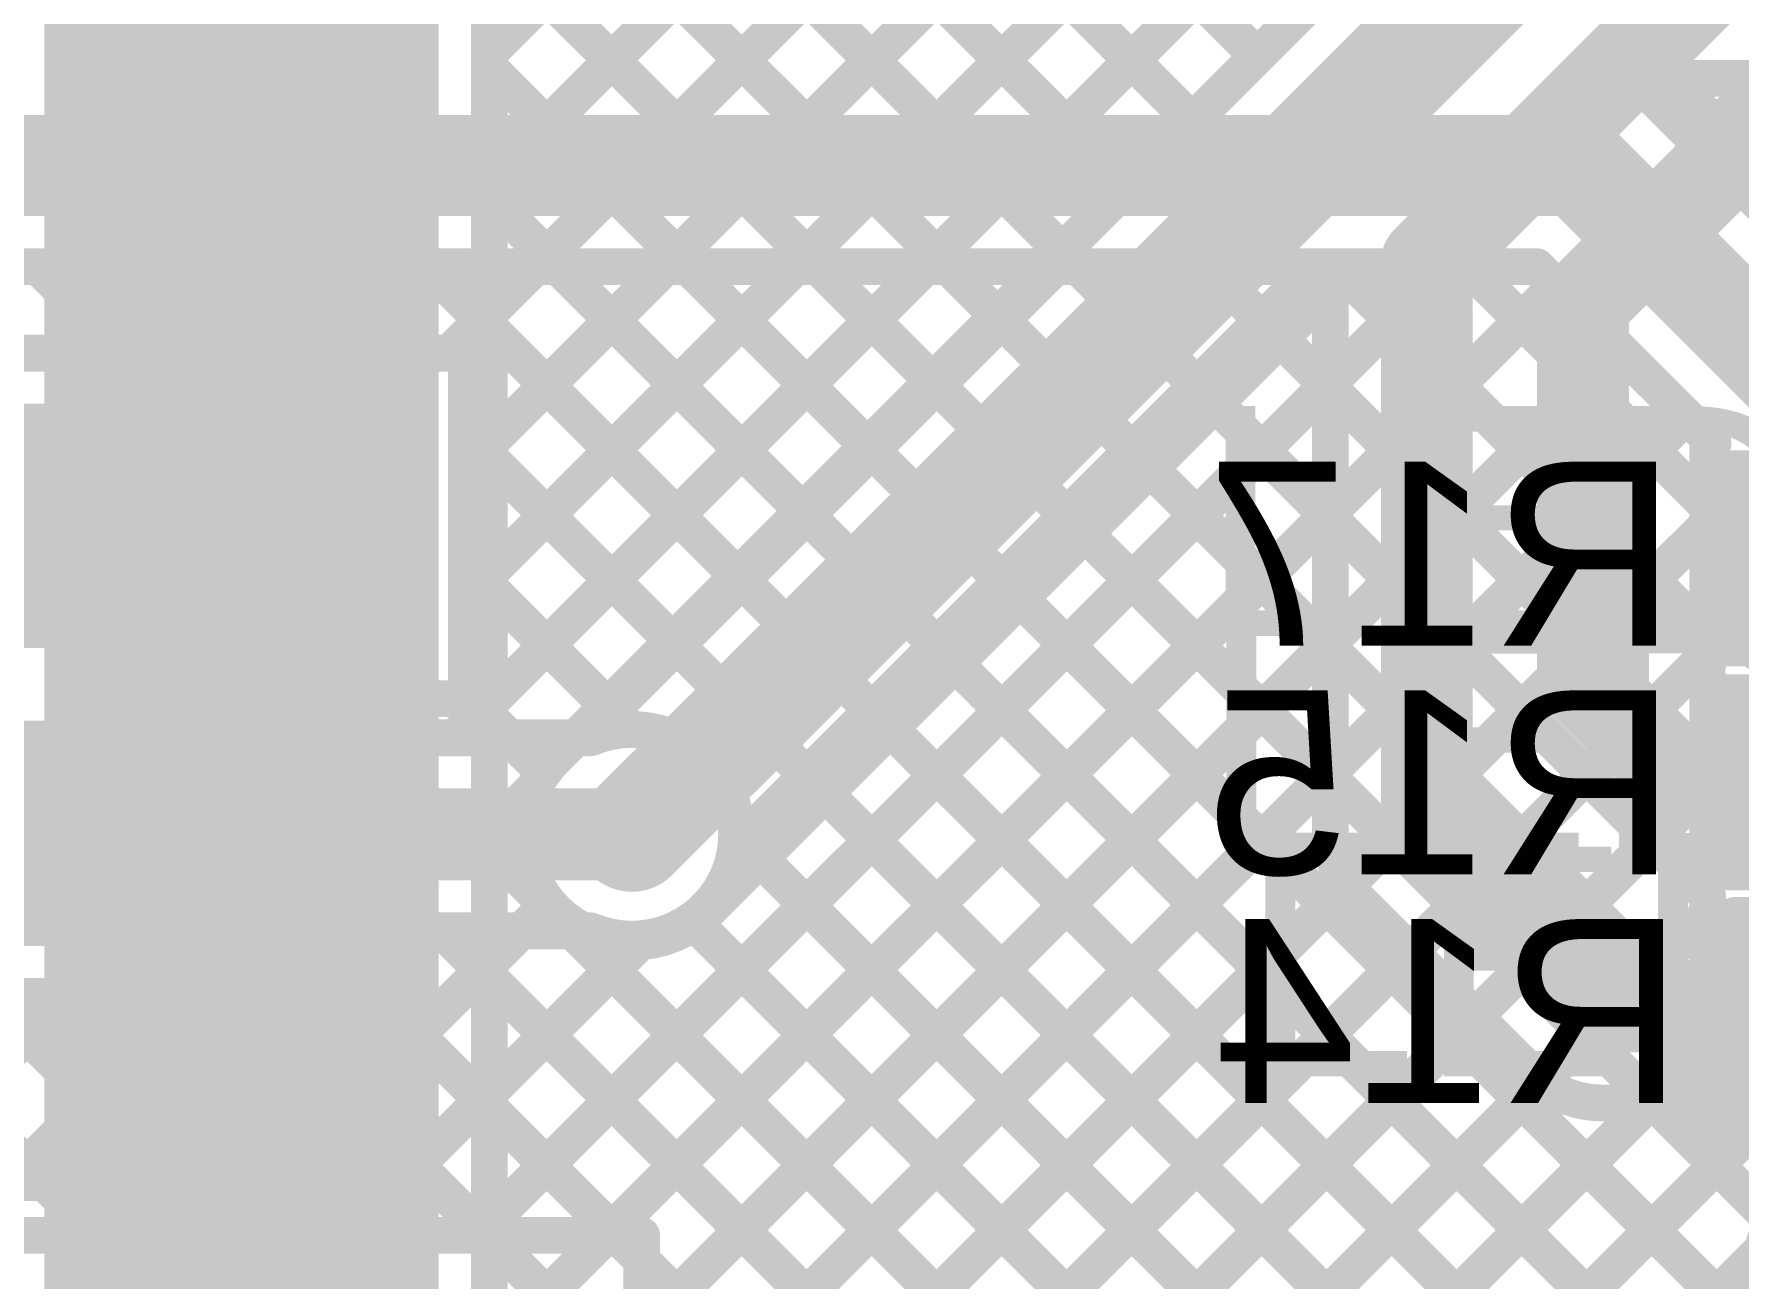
# Model space of a CAD drawing. Header units: millimetres. Extents: x 0 to 214, y 0 to 214.
# Drawn here: x 0.6569 to 1.0279, y 1.8297 to 2.1006 of the extents above; entities that cross this region are included whole.
import ezdxf

# ---------------------------------------------------------------- set-up
doc = ezdxf.new("R2010")
doc.units = ezdxf.units.MM
doc.header["$MEASUREMENT"] = 0
for name, color, linetype in [('BottomLayer', 5, 'Continuous'), ('BottomOverlay', 54, 'Continuous'), ('BottomPaste', 16, 'Continuous'), ('BottomSolder', 6, 'Continuous'), ('TopLayer', 1, 'Continuous'), ('TopOverlay', 2, 'Continuous'), ('TopPaste', 8, 'Continuous'), ('TopSolder', 216, 'Continuous'), ('ViaHoleLayer', 16, 'Continuous')]:
    doc.layers.add(name, color=color, linetype=linetype)
doc.styles.add('Arial', font='', dxfattribs={"height": 0.2})
doc.styles.get('Arial').set_extended_font_data('Arial')

# ---------------------------------------------------------------- blocks, each defined once
blk = doc.blocks.new('RES_0603_124')
at = {"layer": 'TopLayer'}
for points in [[(-0.015, 0.0175), (-0.015, -0.0175), (-0.045, -0.0175), (-0.045, 0.0175)], [(0.045, 0.0175), (0.045, -0.0175), (0.015, -0.0175), (0.015, 0.0175)]]:
    blk.add_hatch(color=1, dxfattribs=at).paths.add_polyline_path(points)
at = {"layer": 'TopPaste'}
for points in [[(-0.015, 0.0175), (-0.015, -0.0175), (-0.045, -0.0175), (-0.045, 0.0175)], [(0.045, 0.0175), (0.045, -0.0175), (0.015, -0.0175), (0.015, 0.0175)]]:
    blk.add_hatch(color=8, dxfattribs=at).paths.add_polyline_path(points)
at = {"layer": 'TopSolder'}
for points in [[(-0.011, 0.0215), (-0.011, -0.0215), (-0.049, -0.0215), (-0.049, 0.0215)], [(0.049, 0.0215), (0.049, -0.0215), (0.011, -0.0215), (0.011, 0.0215)]]:
    blk.add_hatch(color=216, dxfattribs=at).paths.add_polyline_path(points)
at = {"layer": 'TopOverlay', "const_width": 0.005}
for points in [[(-0.049, 0.021), (0.049, 0.021)], [(-0.049, 0.021), (-0.049, -0.021)], [(0.049, 0.021), (0.049, -0.021)], [(-0.049, -0.021), (0.049, -0.021)]]:
    blk.add_lwpolyline(points, dxfattribs=at)
at = {"layer": 'TopOverlay', "const_width": 0.0025}
for points in [[(-0.05025, 0.021, 1), (-0.04775, 0.021, 1)], [(-0.05025, 0.021, 1), (-0.04775, 0.021, 1)], [(0.04775, 0.021, 1), (0.05025, 0.021, 1)], [(0.04775, 0.021, 1), (0.05025, 0.021, 1)], [(-0.05025, -0.021, 1), (-0.04775, -0.021, 1)], [(-0.05025, -0.021, 1), (-0.04775, -0.021, 1)], [(0.04775, -0.021, 1), (0.05025, -0.021, 1)], [(0.04775, -0.021, 1), (0.05025, -0.021, 1)]]:
    blk.add_lwpolyline(points, format="xyb", close=True, dxfattribs=at)
blk = doc.blocks.new('RVT1E100M0405__169')
at = {"layer": 'TopLayer'}
for points in [[(-0.12205, 0.0315), (-0.01969, 0.0315), (-0.01969, -0.0315), (-0.12205, -0.0315)], [(0.01969, 0.0315), (0.12205, 0.0315), (0.12205, -0.0315), (0.01969, -0.0315)]]:
    blk.add_hatch(color=1, dxfattribs=at).paths.add_polyline_path(points)
at = {"layer": 'TopPaste'}
for points in [[(-0.12205, 0.0315), (-0.01969, 0.0315), (-0.01969, -0.0315), (-0.12205, -0.0315)], [(0.01969, 0.0315), (0.12205, 0.0315), (0.12205, -0.0315), (0.01969, -0.0315)]]:
    blk.add_hatch(color=8, dxfattribs=at).paths.add_polyline_path(points)
at = {"layer": 'TopSolder'}
for points in [[(-0.12605, 0.0355), (-0.01569, 0.0355), (-0.01569, -0.0355), (-0.12605, -0.0355)], [(0.01569, 0.0355), (0.12605, 0.0355), (0.12605, -0.0355), (0.01569, -0.0355)]]:
    blk.add_hatch(color=216, dxfattribs=at).paths.add_polyline_path(points)
at = {"layer": 'TopOverlay', "const_width": 0.005}
for points in [[(-0.08325, 0.04075), (-0.037, 0.087)], [(-0.037, 0.087), (0.085, 0.087)], [(0.085, 0.039), (0.085, 0.087)], [(-0.108, 0.037), (-0.108, 0.065)], [(-0.122, 0.051), (-0.094, 0.051)], [(-0.08325, 0.035), (-0.08325, 0.04075)], [(-0.08325, -0.04075), (-0.08325, -0.035)], [(0.085, -0.087), (0.085, -0.039)], [(-0.08325, -0.04075), (-0.037, -0.087)], [(-0.037, -0.087), (0.085, -0.087)]]:
    blk.add_lwpolyline(points, dxfattribs=at)
at = {"layer": 'TopOverlay', "const_width": 0.0025}
for points in [[(-0.03825, 0.087, 1), (-0.03575, 0.087, 1)], [(-0.03825, 0.087, 1), (-0.03575, 0.087, 1)], [(0.08375, 0.087, 1), (0.08625, 0.087, 1)], [(0.08375, 0.087, 1), (0.08625, 0.087, 1)], [(-0.10925, 0.065, 1), (-0.10675, 0.065, 1)], [(-0.12325, 0.051, 1), (-0.12075, 0.051, 1)], [(-0.09525, 0.051, 1), (-0.09275, 0.051, 1)], [(-0.0845, 0.04075, 1), (-0.082, 0.04075, 1)], [(-0.0845, 0.04075, 1), (-0.082, 0.04075, 1)], [(0.08375, 0.039, 1), (0.08625, 0.039, 1)], [(-0.10925, 0.037, 1), (-0.10675, 0.037, 1)], [(-0.0845, 0.035, 1), (-0.082, 0.035, 1)], [(-0.0845, -0.035, 1), (-0.082, -0.035, 1)], [(0.08375, -0.039, 1), (0.08625, -0.039, 1)], [(-0.0845, -0.04075, 1), (-0.082, -0.04075, 1)], [(-0.0845, -0.04075, 1), (-0.082, -0.04075, 1)], [(-0.03825, -0.087, 1), (-0.03575, -0.087, 1)], [(-0.03825, -0.087, 1), (-0.03575, -0.087, 1)], [(0.08375, -0.087, 1), (0.08625, -0.087, 1)], [(0.08375, -0.087, 1), (0.08625, -0.087, 1)]]:
    blk.add_lwpolyline(points, format="xyb", close=True, dxfattribs=at)
blk = doc.blocks.new('RES_0603_B_230')
at = {"layer": 'BottomLayer'}
for points in [[(-0.045, -0.0175), (-0.045, 0.0175), (-0.015, 0.0175), (-0.015, -0.0175)], [(0.015, -0.0175), (0.015, 0.0175), (0.045, 0.0175), (0.045, -0.0175)]]:
    blk.add_hatch(color=5, dxfattribs=at).paths.add_polyline_path(points)
at = {"layer": 'BottomPaste'}
for points in [[(-0.045, -0.0175), (-0.045, 0.0175), (-0.015, 0.0175), (-0.015, -0.0175)], [(0.015, -0.0175), (0.015, 0.0175), (0.045, 0.0175), (0.045, -0.0175)]]:
    blk.add_hatch(color=16, dxfattribs=at).paths.add_polyline_path(points)
at = {"layer": 'BottomSolder'}
for points in [[(-0.049, -0.0215), (-0.049, 0.0215), (-0.011, 0.0215), (-0.011, -0.0215)], [(0.011, -0.0215), (0.011, 0.0215), (0.049, 0.0215), (0.049, -0.0215)]]:
    blk.add_hatch(color=6, dxfattribs=at).paths.add_polyline_path(points)
at = {"layer": 'BottomOverlay', "const_width": 0.005}
for points in [[(-0.049, 0.021), (0.049, 0.021)], [(-0.049, -0.021), (-0.049, 0.021)], [(0.049, -0.021), (0.049, 0.021)], [(-0.049, -0.021), (0.049, -0.021)]]:
    blk.add_lwpolyline(points, dxfattribs=at)
at = {"layer": 'BottomOverlay', "const_width": 0.0025}
for points in [[(-0.05025, 0.021, 1), (-0.04775, 0.021, 1)], [(-0.05025, 0.021, 1), (-0.04775, 0.021, 1)], [(0.04775, 0.021, 1), (0.05025, 0.021, 1)], [(0.04775, 0.021, 1), (0.05025, 0.021, 1)], [(-0.05025, -0.021, 1), (-0.04775, -0.021, 1)], [(-0.05025, -0.021, 1), (-0.04775, -0.021, 1)], [(0.04775, -0.021, 1), (0.05025, -0.021, 1)], [(0.04775, -0.021, 1), (0.05025, -0.021, 1)]]:
    blk.add_lwpolyline(points, format="xyb", close=True, dxfattribs=at)
blk = doc.blocks.new('RES_0603_B_232')
at = {"layer": 'BottomLayer'}
for points in [[(-0.045, -0.0175), (-0.045, 0.0175), (-0.015, 0.0175), (-0.015, -0.0175)], [(0.015, -0.0175), (0.015, 0.0175), (0.045, 0.0175), (0.045, -0.0175)]]:
    blk.add_hatch(color=5, dxfattribs=at).paths.add_polyline_path(points)
at = {"layer": 'BottomPaste'}
for points in [[(-0.045, -0.0175), (-0.045, 0.0175), (-0.015, 0.0175), (-0.015, -0.0175)], [(0.015, -0.0175), (0.015, 0.0175), (0.045, 0.0175), (0.045, -0.0175)]]:
    blk.add_hatch(color=16, dxfattribs=at).paths.add_polyline_path(points)
at = {"layer": 'BottomSolder'}
for points in [[(-0.049, -0.0215), (-0.049, 0.0215), (-0.011, 0.0215), (-0.011, -0.0215)], [(0.011, -0.0215), (0.011, 0.0215), (0.049, 0.0215), (0.049, -0.0215)]]:
    blk.add_hatch(color=6, dxfattribs=at).paths.add_polyline_path(points)
at = {"layer": 'BottomOverlay', "const_width": 0.005}
for points in [[(-0.049, 0.021), (0.049, 0.021)], [(-0.049, -0.021), (-0.049, 0.021)], [(0.049, -0.021), (0.049, 0.021)], [(-0.049, -0.021), (0.049, -0.021)]]:
    blk.add_lwpolyline(points, dxfattribs=at)
at = {"layer": 'BottomOverlay', "const_width": 0.0025}
for points in [[(-0.05025, 0.021, 1), (-0.04775, 0.021, 1)], [(-0.05025, 0.021, 1), (-0.04775, 0.021, 1)], [(0.04775, 0.021, 1), (0.05025, 0.021, 1)], [(0.04775, 0.021, 1), (0.05025, 0.021, 1)], [(-0.05025, -0.021, 1), (-0.04775, -0.021, 1)], [(-0.05025, -0.021, 1), (-0.04775, -0.021, 1)], [(0.04775, -0.021, 1), (0.05025, -0.021, 1)], [(0.04775, -0.021, 1), (0.05025, -0.021, 1)]]:
    blk.add_lwpolyline(points, format="xyb", close=True, dxfattribs=at)
blk = doc.blocks.new('RES_0603_B_233')
at = {"layer": 'BottomLayer'}
for points in [[(-0.045, -0.0175), (-0.045, 0.0175), (-0.015, 0.0175), (-0.015, -0.0175)], [(0.015, -0.0175), (0.015, 0.0175), (0.045, 0.0175), (0.045, -0.0175)]]:
    blk.add_hatch(color=5, dxfattribs=at).paths.add_polyline_path(points)
at = {"layer": 'BottomPaste'}
for points in [[(-0.045, -0.0175), (-0.045, 0.0175), (-0.015, 0.0175), (-0.015, -0.0175)], [(0.015, -0.0175), (0.015, 0.0175), (0.045, 0.0175), (0.045, -0.0175)]]:
    blk.add_hatch(color=16, dxfattribs=at).paths.add_polyline_path(points)
at = {"layer": 'BottomSolder'}
for points in [[(-0.049, -0.0215), (-0.049, 0.0215), (-0.011, 0.0215), (-0.011, -0.0215)], [(0.011, -0.0215), (0.011, 0.0215), (0.049, 0.0215), (0.049, -0.0215)]]:
    blk.add_hatch(color=6, dxfattribs=at).paths.add_polyline_path(points)
at = {"layer": 'BottomOverlay', "const_width": 0.005}
for points in [[(-0.049, 0.021), (0.049, 0.021)], [(-0.049, -0.021), (-0.049, 0.021)], [(0.049, -0.021), (0.049, 0.021)], [(-0.049, -0.021), (0.049, -0.021)]]:
    blk.add_lwpolyline(points, dxfattribs=at)
at = {"layer": 'BottomOverlay', "const_width": 0.0025}
for points in [[(-0.05025, 0.021, 1), (-0.04775, 0.021, 1)], [(-0.05025, 0.021, 1), (-0.04775, 0.021, 1)], [(0.04775, 0.021, 1), (0.05025, 0.021, 1)], [(0.04775, 0.021, 1), (0.05025, 0.021, 1)], [(-0.05025, -0.021, 1), (-0.04775, -0.021, 1)], [(-0.05025, -0.021, 1), (-0.04775, -0.021, 1)], [(0.04775, -0.021, 1), (0.05025, -0.021, 1)], [(0.04775, -0.021, 1), (0.05025, -0.021, 1)]]:
    blk.add_lwpolyline(points, format="xyb", close=True, dxfattribs=at)
blk = doc.blocks.new('LED_0402_258')
at = {"layer": 'TopLayer'}
for points in [[(-0.03091, 0.01417), (-0.0065, 0.01417), (-0.0065, -0.01417), (-0.03091, -0.01417)], [(0.0065, 0.01417), (0.03091, 0.01417), (0.03091, -0.01417), (0.0065, -0.01417)]]:
    blk.add_hatch(color=1, dxfattribs=at).paths.add_polyline_path(points)
at = {"layer": 'TopOverlay'}
blk.add_hatch(color=2, dxfattribs=at).paths.add_polyline_path([(0.037, -0.02203), (0.063, -0.02203), (0.063, 0.02197), (0.037, 0.02197)])
at = {"layer": 'TopPaste'}
for points in [[(-0.03091, 0.01417), (-0.0065, 0.01417), (-0.0065, -0.01417), (-0.03091, -0.01417)], [(0.0065, 0.01417), (0.03091, 0.01417), (0.03091, -0.01417), (0.0065, -0.01417)]]:
    blk.add_hatch(color=8, dxfattribs=at).paths.add_polyline_path(points)
at = {"layer": 'TopSolder'}
for points in [[(-0.03491, 0.01817), (-0.0025, 0.01817), (-0.0025, -0.01817), (-0.03491, -0.01817)], [(0.0025, 0.01817), (0.03491, 0.01817), (0.03491, -0.01817), (0.0025, -0.01817)]]:
    blk.add_hatch(color=216, dxfattribs=at).paths.add_polyline_path(points)
at = {"layer": 'TopOverlay', "const_width": 0.00787}
for points in [[(-0.036, 0.019), (0.037, 0.019)], [(-0.036, -0.019), (-0.036, 0.019)], [(0.037, -0.019), (0.037, 0.019)], [(-0.036, -0.019), (0.037, -0.019)]]:
    blk.add_lwpolyline(points, dxfattribs=at)
at = {"layer": 'TopOverlay', "const_width": 0.00394}
for points in [[(-0.03797, 0.019, 1), (-0.03403, 0.019, 1)], [(-0.03797, 0.019, 1), (-0.03403, 0.019, 1)], [(0.03503, 0.019, 1), (0.03897, 0.019, 1)], [(0.03503, 0.019, 1), (0.03897, 0.019, 1)], [(-0.03797, -0.019, 1), (-0.03403, -0.019, 1)], [(-0.03797, -0.019, 1), (-0.03403, -0.019, 1)], [(0.03503, -0.019, 1), (0.03897, -0.019, 1)], [(0.03503, -0.019, 1), (0.03897, -0.019, 1)]]:
    blk.add_lwpolyline(points, format="xyb", close=True, dxfattribs=at)
blk = doc.blocks.new('LED_0402_259')
at = {"layer": 'TopLayer'}
for points in [[(-0.03091, 0.01417), (-0.0065, 0.01417), (-0.0065, -0.01417), (-0.03091, -0.01417)], [(0.0065, 0.01417), (0.03091, 0.01417), (0.03091, -0.01417), (0.0065, -0.01417)]]:
    blk.add_hatch(color=1, dxfattribs=at).paths.add_polyline_path(points)
at = {"layer": 'TopOverlay'}
blk.add_hatch(color=2, dxfattribs=at).paths.add_polyline_path([(0.037, -0.02203), (0.063, -0.02203), (0.063, 0.02197), (0.037, 0.02197)])
at = {"layer": 'TopPaste'}
for points in [[(-0.03091, 0.01417), (-0.0065, 0.01417), (-0.0065, -0.01417), (-0.03091, -0.01417)], [(0.0065, 0.01417), (0.03091, 0.01417), (0.03091, -0.01417), (0.0065, -0.01417)]]:
    blk.add_hatch(color=8, dxfattribs=at).paths.add_polyline_path(points)
at = {"layer": 'TopSolder'}
for points in [[(-0.03491, 0.01817), (-0.0025, 0.01817), (-0.0025, -0.01817), (-0.03491, -0.01817)], [(0.0025, 0.01817), (0.03491, 0.01817), (0.03491, -0.01817), (0.0025, -0.01817)]]:
    blk.add_hatch(color=216, dxfattribs=at).paths.add_polyline_path(points)
at = {"layer": 'TopOverlay', "const_width": 0.00787}
for points in [[(-0.036, -0.019), (-0.036, 0.019)], [(-0.036, 0.019), (0.037, 0.019)], [(0.037, -0.019), (0.037, 0.019)], [(-0.036, -0.019), (0.037, -0.019)]]:
    blk.add_lwpolyline(points, dxfattribs=at)
at = {"layer": 'TopOverlay', "const_width": 0.00394}
for points in [[(-0.03797, 0.019, 1), (-0.03403, 0.019, 1)], [(-0.03797, 0.019, 1), (-0.03403, 0.019, 1)], [(0.03503, 0.019, 1), (0.03897, 0.019, 1)], [(0.03503, 0.019, 1), (0.03897, 0.019, 1)], [(-0.03797, -0.019, 1), (-0.03403, -0.019, 1)], [(-0.03797, -0.019, 1), (-0.03403, -0.019, 1)], [(0.03503, -0.019, 1), (0.03897, -0.019, 1)], [(0.03503, -0.019, 1), (0.03897, -0.019, 1)]]:
    blk.add_lwpolyline(points, format="xyb", close=True, dxfattribs=at)
blk = doc.blocks.new('LED_0402_260')
at = {"layer": 'TopLayer'}
for points in [[(-0.03091, 0.01417), (-0.0065, 0.01417), (-0.0065, -0.01417), (-0.03091, -0.01417)], [(0.0065, 0.01417), (0.03091, 0.01417), (0.03091, -0.01417), (0.0065, -0.01417)]]:
    blk.add_hatch(color=1, dxfattribs=at).paths.add_polyline_path(points)
at = {"layer": 'TopOverlay'}
blk.add_hatch(color=2, dxfattribs=at).paths.add_polyline_path([(0.037, -0.02203), (0.063, -0.02203), (0.063, 0.02197), (0.037, 0.02197)])
at = {"layer": 'TopPaste'}
for points in [[(-0.03091, 0.01417), (-0.0065, 0.01417), (-0.0065, -0.01417), (-0.03091, -0.01417)], [(0.0065, 0.01417), (0.03091, 0.01417), (0.03091, -0.01417), (0.0065, -0.01417)]]:
    blk.add_hatch(color=8, dxfattribs=at).paths.add_polyline_path(points)
at = {"layer": 'TopSolder'}
for points in [[(-0.03491, 0.01817), (-0.0025, 0.01817), (-0.0025, -0.01817), (-0.03491, -0.01817)], [(0.0025, 0.01817), (0.03491, 0.01817), (0.03491, -0.01817), (0.0025, -0.01817)]]:
    blk.add_hatch(color=216, dxfattribs=at).paths.add_polyline_path(points)
at = {"layer": 'TopOverlay', "const_width": 0.00787}
for points in [[(-0.036, 0.019), (0.037, 0.019)], [(-0.036, -0.019), (-0.036, 0.019)], [(0.037, -0.019), (0.037, 0.019)], [(-0.036, -0.019), (0.037, -0.019)]]:
    blk.add_lwpolyline(points, dxfattribs=at)
at = {"layer": 'TopOverlay', "const_width": 0.00394}
for points in [[(-0.03797, 0.019, 1), (-0.03403, 0.019, 1)], [(-0.03797, 0.019, 1), (-0.03403, 0.019, 1)], [(0.03503, 0.019, 1), (0.03897, 0.019, 1)], [(0.03503, 0.019, 1), (0.03897, 0.019, 1)], [(-0.03797, -0.019, 1), (-0.03403, -0.019, 1)], [(-0.03797, -0.019, 1), (-0.03403, -0.019, 1)], [(0.03503, -0.019, 1), (0.03897, -0.019, 1)], [(0.03503, -0.019, 1), (0.03897, -0.019, 1)]]:
    blk.add_lwpolyline(points, format="xyb", close=True, dxfattribs=at)

msp = doc.modelspace()

# ---------------------------------------------------------------- hatches: boundary and pattern name
at = {"layer": 'BottomLayer'}
for points in [[(0.65914, 1.692), (0.745, 1.692), (0.745, 3.97), (0.65914, 3.97)], [(0.708, 1.966), (0.74, 1.966), (0.74, 2.021), (0.708, 2.021)]]:
    msp.add_hatch(color=5, dxfattribs=at).paths.add_polyline_path(points)
h = msp.add_hatch(color=5, dxfattribs=at)
edge = h.paths.add_edge_path()
edge.add_arc((0.723, 2.006), 0.01181, 0, 360)
h = msp.add_hatch(color=5, dxfattribs=at)
edge = h.paths.add_edge_path()
edge.add_arc((0.723, 1.981), 0.01181, 0, 360)
h = msp.add_hatch(color=5, dxfattribs=at)
edge = h.paths.add_edge_path()
edge.add_arc((0.787, 1.92646), 0.01181, 0, 360)
at = {"layer": 'BottomSolder'}
h = msp.add_hatch(color=6, dxfattribs=at)
edge = h.paths.add_edge_path()
edge.add_arc((0.723, 2.006), 0.00991, 0, 360)
h = msp.add_hatch(color=6, dxfattribs=at)
edge = h.paths.add_edge_path()
edge.add_arc((0.723, 1.981), 0.00991, 0, 360)
h = msp.add_hatch(color=6, dxfattribs=at)
edge = h.paths.add_edge_path()
edge.add_arc((0.787, 1.92646), 0.00991, 0, 360)
at = {"layer": 'TopLayer'}
for points in [[(0.61614, 1.967), (0.74, 1.967), (0.74, 2.02017), (0.61614, 2.02017)], [(0.61614, 1.90216), (0.70414, 1.90216), (0.70414, 1.95116), (0.61614, 1.95116)]]:
    msp.add_hatch(color=1, dxfattribs=at).paths.add_polyline_path(points)
h = msp.add_hatch(color=1, dxfattribs=at)
edge = h.paths.add_edge_path()
edge.add_arc((0.723, 2.006), 0.01181, 0, 360)
h = msp.add_hatch(color=1, dxfattribs=at)
edge = h.paths.add_edge_path()
edge.add_arc((0.723, 1.981), 0.01181, 0, 360)
h = msp.add_hatch(color=1, dxfattribs=at)
edge = h.paths.add_edge_path()
edge.add_arc((0.787, 1.92646), 0.01181, 0, 360)
at = {"layer": 'TopSolder'}
h = msp.add_hatch(color=216, dxfattribs=at)
edge = h.paths.add_edge_path()
edge.add_arc((0.723, 2.006), 0.00991, 0, 360)
h = msp.add_hatch(color=216, dxfattribs=at)
edge = h.paths.add_edge_path()
edge.add_arc((0.723, 1.981), 0.00991, 0, 360)
h = msp.add_hatch(color=216, dxfattribs=at)
edge = h.paths.add_edge_path()
edge.add_arc((0.787, 1.92646), 0.00991, 0, 360)
at = {"layer": 'ViaHoleLayer'}
h = msp.add_hatch(color=16, dxfattribs=at)
edge = h.paths.add_edge_path()
edge.add_arc((0.723, 2.006), 0.00591, 0, 360)
h = msp.add_hatch(color=16, dxfattribs=at)
edge = h.paths.add_edge_path()
edge.add_arc((0.723, 1.981), 0.00591, 0, 360)
h = msp.add_hatch(color=16, dxfattribs=at)
edge = h.paths.add_edge_path()
edge.add_arc((0.787, 1.92646), 0.00591, 0, 360)

# ---------------------------------------------------------------- linework, layer by layer
at = {"layer": 'BottomLayer'}
for points, const_width in [([(0.756, 1.681), (0.756, 3.5835)], 0.008), ([(0.756, 2.0965), (1.3305, 2.671)], 0.008), ([(0.756, 2.06822), (1.3305, 2.64272)], 0.008), ([(0.756, 2.03994), (1.3305, 2.61444)], 0.008), ([(0.756, 2.01165), (1.3305, 2.58615)], 0.008), ([(0.756, 1.98337), (1.3305, 2.55787)], 0.008), ([(0.756, 1.95508), (1.3305, 2.52958)], 0.008), ([(0.96, 2.051), (1.409, 2.5)], 0.02), ([(0.77038, 1.94308), (1.3305, 2.50319)], 0.008), ([(0.787, 1.92646), (1.354, 2.49346)], 0.025), ([(0.994, 2.042), (1.259, 2.307)], 0.02), ([(0.756, 2.26294), (0.92313, 2.09582)], 0.008), ([(0.756, 2.23466), (0.90898, 2.08168)], 0.008), ([(0.756, 2.20638), (0.89484, 2.06753)], 0.008), ([(0.756, 2.17809), (0.8807, 2.05339)], 0.008), ([(0.756, 2.14981), (0.86656, 2.03925)], 0.008), ([(0.756, 2.12152), (0.85242, 2.02511)], 0.008), ([(0.756, 2.09324), (0.83827, 2.01097)], 0.008), ([(0.756, 2.06495), (0.82413, 1.99682)], 0.008), ([(0.96, 1.927), (0.96, 2.051)], 0.02), ([(0.994, 1.96), (0.994, 2.042)], 0.02), ([(0.80362, 1.90984), (0.939, 2.04522)], 0.008), ([(0.939, 1.927), (0.939, 2.04522)], 0.008), ([(0.756, 2.03667), (0.80999, 1.98268)], 0.008), ([(0.92808, 2.0343), (0.939, 2.02338)], 0.008), ([(0.756, 1.84195), (0.939, 2.02495)], 0.008), ([(0.91393, 2.02016), (0.939, 1.99509)], 0.008), ([(0.756, 2.00839), (0.79585, 1.96854)], 0.008), ([(0.89979, 2.00602), (0.939, 1.96681)], 0.008), ([(0.756, 1.81366), (0.939, 1.99666)], 0.008), ([(0.88565, 1.99187), (0.939, 1.93852)], 0.008), ([(0.756, 1.9801), (0.7817, 1.9544)], 0.008), ([(0.87151, 1.97773), (1.03227, 1.81697)], 0.008), ([(0.756, 1.78538), (0.939, 1.96838)], 0.008), ([(0.994, 1.96), (1.01623, 1.93777)], 0.02), ([(0.85736, 1.96359), (1.03888, 1.78208)], 0.008), ([(0.756, 1.95182), (0.7678, 1.94001)], 0.008), ([(0.84322, 1.94945), (1.01059, 1.78208)], 0.008), ([(1.01623, 1.93777), (1.0445, 1.93777)], 0.02), ([(0.756, 1.75709), (0.939, 1.94009)], 0.008), ([(0.756, 1.9268), (0.7658, 1.9366)], 0.008), ([(0.82908, 1.93531), (0.98231, 1.78208)], 0.008), ([(0.96, 1.927), (0.998, 1.889)], 0.02), ([(0.756, 1.92353), (0.89145, 1.78808)], 0.008), ([(0.81494, 1.92116), (0.95402, 1.78208)], 0.008), ([(0.756, 1.72881), (0.94253, 1.91534)], 0.008), ([(0.756, 1.89851), (0.76893, 1.91144)], 0.008), ([(0.94519, 1.91212), (0.98312, 1.87419)], 0.008), ([(0.80056, 1.90726), (0.92574, 1.78208)], 0.008), ([(0.756, 1.87023), (0.7888, 1.90303)], 0.008), ([(0.756, 1.70052), (0.95639, 1.90091)], 0.008), ([(0.756, 1.89525), (0.87172, 1.77953)], 0.008), ([(0.998, 1.889), (1.045, 1.889)], 0.02), ([(0.75376, 1.67), (0.97053, 1.88677)], 0.008), ([(0.90054, 1.78849), (0.98475, 1.87271)], 0.008), ([(0.756, 1.86696), (0.85926, 1.76371)], 0.008), ([(0.92241, 1.78208), (1.00833, 1.868)], 0.008), ([(0.998, 1.868), (1.019, 1.868)], 0.008), ([(1.00952, 1.868), (1.0352, 1.84233)], 0.008), ([(1.019, 1.8605), (1.019, 1.868)], 0.008), ([(0.95069, 1.78208), (1.02911, 1.8605)], 0.008), ([(1.019, 1.8605), (1.05064, 1.8605)], 0.008), ([(0.756, 1.83868), (0.85609, 1.73859)], 0.008), ([(0.97898, 1.78208), (1.03297, 1.83608)], 0.008)]:
    msp.add_lwpolyline(points, dxfattribs=dict(at, const_width=const_width))
for points, const_width in [([(0.754, 2.0965, 1), (0.758, 2.0965, 1)], 0.004), ([(0.92113, 2.09582, 1), (0.92513, 2.09582, 1)], 0.004), ([(0.754, 2.09324, 1), (0.758, 2.09324, 1)], 0.004), ([(0.90698, 2.08168, 1), (0.91098, 2.08168, 1)], 0.004), ([(0.754, 2.06822, 1), (0.758, 2.06822, 1)], 0.004), ([(0.89284, 2.06753, 1), (0.89684, 2.06753, 1)], 0.004), ([(0.754, 2.06495, 1), (0.758, 2.06495, 1)], 0.004), ([(0.955, 2.051, 1), (0.965, 2.051, 1)], 0.01), ([(0.955, 2.051, 1), (0.965, 2.051, 1)], 0.01), ([(0.8787, 2.05339, 1), (0.8827, 2.05339, 1)], 0.004), ([(0.989, 2.042, 1), (0.999, 2.042, 1)], 0.01), ([(0.989, 2.042, 1), (0.999, 2.042, 1)], 0.01), ([(0.937, 2.04522, 1), (0.941, 2.04522, 1)], 0.004), ([(0.937, 2.04522, 1), (0.941, 2.04522, 1)], 0.004), ([(0.754, 2.03994, 1), (0.758, 2.03994, 1)], 0.004), ([(0.754, 2.03667, 1), (0.758, 2.03667, 1)], 0.004), ([(0.86456, 2.03925, 1), (0.86856, 2.03925, 1)], 0.004), ([(0.92608, 2.0343, 1), (0.93008, 2.0343, 1)], 0.004), ([(0.85042, 2.02511, 1), (0.85442, 2.02511, 1)], 0.004), ([(0.937, 2.02495, 1), (0.941, 2.02495, 1)], 0.004), ([(0.937, 2.02338, 1), (0.941, 2.02338, 1)], 0.004), ([(0.91193, 2.02016, 1), (0.91593, 2.02016, 1)], 0.004), ([(0.754, 2.01165, 1), (0.758, 2.01165, 1)], 0.004), ([(0.83627, 2.01097, 1), (0.84027, 2.01097, 1)], 0.004), ([(0.754, 2.00839, 1), (0.758, 2.00839, 1)], 0.004), ([(0.89779, 2.00602, 1), (0.90179, 2.00602, 1)], 0.004), ([(0.82213, 1.99682, 1), (0.82613, 1.99682, 1)], 0.004), ([(0.937, 1.99666, 1), (0.941, 1.99666, 1)], 0.004), ([(0.88365, 1.99187, 1), (0.88765, 1.99187, 1)], 0.004), ([(0.937, 1.99509, 1), (0.941, 1.99509, 1)], 0.004), ([(0.754, 1.98337, 1), (0.758, 1.98337, 1)], 0.004), ([(0.80799, 1.98268, 1), (0.81199, 1.98268, 1)], 0.004), ([(0.754, 1.9801, 1), (0.758, 1.9801, 1)], 0.004), ([(0.86951, 1.97773, 1), (0.87351, 1.97773, 1)], 0.004), ([(0.79385, 1.96854, 1), (0.79785, 1.96854, 1)], 0.004), ([(0.937, 1.96838, 1), (0.941, 1.96838, 1)], 0.004), ([(0.937, 1.96681, 1), (0.941, 1.96681, 1)], 0.004), ([(0.989, 1.96, 1), (0.999, 1.96, 1)], 0.01), ([(0.989, 1.96, 1), (0.999, 1.96, 1)], 0.01), ([(0.85536, 1.96359, 1), (0.85936, 1.96359, 1)], 0.004), ([(0.754, 1.95508, 1), (0.758, 1.95508, 1)], 0.004), ([(0.754, 1.95182, 1), (0.758, 1.95182, 1)], 0.004), ([(0.7797, 1.9544, 1), (0.7837, 1.9544, 1)], 0.004), ([(0.84122, 1.94945, 1), (0.84522, 1.94945, 1)], 0.004), ([(1.01123, 1.93777, 1), (1.02123, 1.93777, 1)], 0.01), ([(1.01123, 1.93777, 1), (1.02123, 1.93777, 1)], 0.01), ([(0.7658, 1.94001, 1), (0.7698, 1.94001, 1)], 0.004), ([(0.76838, 1.94308, 1), (0.77238, 1.94308, 1)], 0.004), ([(0.76838, 1.94308, 1), (0.77238, 1.94308, 1)], 0.004), ([(0.937, 1.94009, 1), (0.941, 1.94009, 1)], 0.004), ([(0.7638, 1.9366, 1), (0.7678, 1.9366, 1)], 0.004), ([(0.937, 1.93852, 1), (0.941, 1.93852, 1)], 0.004), ([(0.78075, 1.92646, 1), (0.79325, 1.92646, 1)], 0.0125), ([(0.82708, 1.93531, 1), (0.83108, 1.93531, 1)], 0.004), ([(0.955, 1.927, 1), (0.965, 1.927, 1)], 0.01), ([(0.955, 1.927, 1), (0.965, 1.927, 1)], 0.01), ([(0.754, 1.9268, 1), (0.758, 1.9268, 1)], 0.004), ([(0.937, 1.927, 1), (0.941, 1.927, 1)], 0.004), ([(0.937, 1.927, 1), (0.941, 1.927, 1)], 0.004), ([(0.937, 1.927, 1), (0.941, 1.927, 1)], 0.004), ([(0.754, 1.92353, 1), (0.758, 1.92353, 1)], 0.004), ([(0.81294, 1.92116, 1), (0.81694, 1.92116, 1)], 0.004), ([(0.94053, 1.91534, 1), (0.94453, 1.91534, 1)], 0.004), ([(0.76693, 1.91144, 1), (0.77093, 1.91144, 1)], 0.004), ([(0.94315, 1.91215, 1), (0.94715, 1.91215, 1)], 0.004), ([(0.94319, 1.91212, 1), (0.94719, 1.91212, 1)], 0.004), ([(0.94319, 1.91212, 1), (0.94719, 1.91212, 1)], 0.004), ([(0.79856, 1.90726, 1), (0.80256, 1.90726, 1)], 0.004), ([(0.80162, 1.90984, 1), (0.80562, 1.90984, 1)], 0.004), ([(0.80162, 1.90984, 1), (0.80562, 1.90984, 1)], 0.004), ([(0.7868, 1.90303, 1), (0.7908, 1.90303, 1)], 0.004), ([(0.95439, 1.90091, 1), (0.95839, 1.90091, 1)], 0.004), ([(0.754, 1.89851, 1), (0.758, 1.89851, 1)], 0.004), ([(0.754, 1.89525, 1), (0.758, 1.89525, 1)], 0.004), ([(0.993, 1.889, 1), (1.003, 1.889, 1)], 0.01), ([(0.993, 1.889, 1), (1.003, 1.889, 1)], 0.01), ([(0.96853, 1.88677, 1), (0.97253, 1.88677, 1)], 0.004), ([(0.98112, 1.87419, 1), (0.98512, 1.87419, 1)], 0.004), ([(0.98112, 1.87419, 1), (0.98512, 1.87419, 1)], 0.004), ([(0.98115, 1.87415, 1), (0.98515, 1.87415, 1)], 0.004), ([(0.754, 1.87023, 1), (0.758, 1.87023, 1)], 0.004), ([(0.98275, 1.87271, 1), (0.98675, 1.87271, 1)], 0.004), ([(0.754, 1.86696, 1), (0.758, 1.86696, 1)], 0.004), ([(0.996, 1.868, 1), (1, 1.868, 1)], 0.004), ([(0.996, 1.868, 1), (1, 1.868, 1)], 0.004), ([(0.996, 1.868, 1), (1, 1.868, 1)], 0.004), ([(1.00633, 1.868, 1), (1.01033, 1.868, 1)], 0.004), ([(1.00752, 1.868, 1), (1.01152, 1.868, 1)], 0.004), ([(1.017, 1.868, 1), (1.021, 1.868, 1)], 0.004), ([(1.017, 1.868, 1), (1.021, 1.868, 1)], 0.004), ([(1.017, 1.8605, 1), (1.021, 1.8605, 1)], 0.004), ([(1.017, 1.8605, 1), (1.021, 1.8605, 1)], 0.004), ([(1.02711, 1.8605, 1), (1.03111, 1.8605, 1)], 0.004), ([(0.754, 1.84195, 1), (0.758, 1.84195, 1)], 0.004), ([(0.754, 1.83868, 1), (0.758, 1.83868, 1)], 0.004)]:
    msp.add_lwpolyline(points, format="xyb", close=True, dxfattribs=dict(at, const_width=const_width))
at = {"layer": 'BottomLayer', "const_width": 0.008}
for points in [[(0.80362, 1.90984, -1), (0.77038, 1.94308)], [(0.94515, 1.91215, -0.198912), (0.939, 1.927)], [(0.94519, 1.91212, -0.199534), (0.939, 1.927)], [(0.998, 1.868, -0.199534), (0.98312, 1.87419)], [(0.998, 1.868, -0.198912), (0.98315, 1.87415)], [(1.09658, 1.789, -0.989176), (1.05064, 1.8605)]]:
    msp.add_lwpolyline(points, format="xyb", dxfattribs=at)
at = {"layer": 'TopLayer'}
for points, const_width in [([(1.00409, 2.091), (1.20409, 2.091)], 0.008), ([(1.0128, 2.091), (1.09262, 2.01117)], 0.008), ([(1.01923, 2.07689), (1.03334, 2.091)], 0.008), ([(1.0086, 2.08752), (1.05982, 2.0363)], 0.008), ([(0.321, 2.072), (0.993, 2.072)], 0.022), ([(0.993, 2.072), (1.0443, 2.0207)], 0.022), ([(0.32703, 2.05), (0.98389, 2.05)], 0.008), ([(0.65782, 2.05), (0.67664, 2.03117)], 0.008), ([(0.66238, 2.03117), (0.68121, 2.05)], 0.008), ([(0.6861, 2.05), (0.70493, 2.03117)], 0.008), ([(0.69067, 2.03117), (0.7095, 2.05)], 0.008), ([(0.71439, 2.05), (0.73321, 2.03117)], 0.008), ([(0.71895, 2.03117), (0.73778, 2.05)], 0.008), ([(0.74267, 2.05), (0.99538, 1.79729)], 0.008), ([(0.74724, 2.03117), (0.76606, 2.05)], 0.008), ([(0.74838, 1.94746), (0.85092, 2.05)], 0.008), ([(0.751, 2.00665), (0.79435, 2.05)], 0.008), ([(0.751, 1.97837), (0.82263, 2.05)], 0.008), ([(0.75323, 1.83917), (0.96405, 2.05)], 0.008), ([(0.77095, 2.05), (1.00952, 1.81143)], 0.008), ([(0.77666, 1.94746), (0.8792, 2.05)], 0.008), ([(0.79924, 2.05), (1.02366, 1.82558)], 0.008), ([(0.80153, 1.94404), (0.90749, 2.05)], 0.008), ([(0.80967, 1.9239), (0.93577, 2.05)], 0.008), ([(0.82752, 2.05), (1.0352, 1.84233)], 0.008), ([(0.85581, 2.05), (1.02109, 1.88471)], 0.008), ([(0.88409, 2.05), (1.02109, 1.913)], 0.008), ([(0.91238, 2.05), (1.02109, 1.94128)], 0.008), ([(0.94066, 2.05), (1.02109, 1.96957)], 0.008), ([(0.96894, 2.05), (1.02109, 1.99785)], 0.008), ([(0.98389, 2.05), (1.0223, 2.01159)], 0.008), ([(0.78151, 1.83917), (0.98811, 2.04577)], 0.008), ([(0.60514, 2.03117), (0.751, 2.03117)], 0.008), ([(0.751, 1.956), (0.751, 2.03117)], 0.008), ([(0.78914, 1.81852), (1.00225, 2.03163)], 0.008), ([(0.78914, 1.79023), (1.0164, 2.01749)], 0.008), ([(0.751, 2.01339), (0.98124, 1.78315)], 0.008), ([(1.02109, 1.96311), (1.02109, 2.01117)], 0.008), ([(0.78914, 1.76195), (1.02109, 1.9939)], 0.008), ([(0.751, 1.9851), (0.78683, 1.94927)], 0.008), ([(0.78914, 1.73367), (1.02109, 1.96562)], 0.008), ([(1.02109, 1.91504), (1.02109, 1.96083)], 0.008), ([(0.71514, 1.94746), (0.71514, 1.956)], 0.008), ([(0.71514, 1.956), (0.751, 1.956)], 0.008), ([(0.72009, 1.94746), (0.72863, 1.956)], 0.008), ([(0.72353, 1.956), (0.73207, 1.94746)], 0.008), ([(0.751, 1.95682), (0.76036, 1.94746)], 0.008), ([(0.71514, 1.94746), (0.77809, 1.94746)], 0.008), ([(0.78914, 1.70538), (1.02109, 1.93733)], 0.008), ([(0.63546, 1.92646), (0.68314, 1.92646)], 0.02), ([(0.68314, 1.92646), (0.787, 1.92646)], 0.02), ([(0.80981, 1.92629), (0.9671, 1.76901)], 0.008), ([(1.02109, 1.8647), (1.02109, 1.91276)], 0.008), ([(0.80006, 1.90776), (0.95295, 1.75486)], 0.008), ([(0.90054, 1.78849), (1.02109, 1.90905)], 0.008), ([(0.66837, 1.83917), (0.73466, 1.90546)], 0.008), ([(0.69666, 1.83917), (0.76294, 1.90546)], 0.008), ([(0.71514, 1.90546), (0.77809, 1.90546)], 0.008), ([(0.71514, 1.89116), (0.71514, 1.90546)], 0.008), ([(0.71751, 1.90546), (0.78379, 1.83917)], 0.008), ([(0.72494, 1.83917), (0.78956, 1.90379)], 0.008), ([(0.74579, 1.90546), (0.87172, 1.77953)], 0.008), ([(0.77407, 1.90546), (0.89145, 1.78808)], 0.008), ([(0.60514, 1.89116), (0.71514, 1.89116)], 0.008), ([(0.61331, 1.84067), (0.66379, 1.89116)], 0.008), ([(0.61867, 1.89116), (0.67065, 1.83917)], 0.008), ([(0.64159, 1.84067), (0.69208, 1.89116)], 0.008), ([(0.64695, 1.89116), (0.69894, 1.83917)], 0.008), ([(0.67524, 1.89116), (0.72722, 1.83917)], 0.008), ([(0.70352, 1.89116), (0.75551, 1.83917)], 0.008), ([(0.92166, 1.78133), (1.02109, 1.88077)], 0.008), ([(0.93516, 1.76655), (1.03331, 1.8647)], 0.008), ([(1.02109, 1.8647), (1.0585, 1.8647)], 0.008), ([(0.65014, 1.83917), (0.78914, 1.83917)], 0.008), ([(0.78379, 1.83917), (0.78914, 1.83382)], 0.008), ([(0.78914, 1.68805), (0.78914, 1.83917)], 0.008), ([(0.94034, 1.74344), (1.03297, 1.83608)], 0.008), ([(0.78914, 1.83382), (0.85926, 1.76371)], 0.008), ([(0.94024, 1.74215), (1.03258, 1.83449)], 0.008)]:
    msp.add_lwpolyline(points, dxfattribs=dict(at, const_width=const_width))
for points, const_width in [([(1.00209, 2.091, 1), (1.00609, 2.091, 1)], 0.004), ([(1.00209, 2.091, 1), (1.00609, 2.091, 1)], 0.004), ([(1.00209, 2.091, 1), (1.00609, 2.091, 1)], 0.004), ([(1.0108, 2.091, 1), (1.0148, 2.091, 1)], 0.004), ([(1.00656, 2.08756, 1), (1.01056, 2.08756, 1)], 0.004), ([(1.0066, 2.08752, 1), (1.0106, 2.08752, 1)], 0.004), ([(1.0066, 2.08752, 1), (1.0106, 2.08752, 1)], 0.004), ([(0.9875, 2.072, 1), (0.9985, 2.072, 1)], 0.011), ([(0.9875, 2.072, 1), (0.9985, 2.072, 1)], 0.011), ([(1.01723, 2.07689, 1), (1.02123, 2.07689, 1)], 0.004), ([(0.65582, 2.05, 1), (0.65982, 2.05, 1)], 0.004), ([(0.67921, 2.05, 1), (0.68321, 2.05, 1)], 0.004), ([(0.6841, 2.05, 1), (0.6881, 2.05, 1)], 0.004), ([(0.7075, 2.05, 1), (0.7115, 2.05, 1)], 0.004), ([(0.71239, 2.05, 1), (0.71639, 2.05, 1)], 0.004), ([(0.73578, 2.05, 1), (0.73978, 2.05, 1)], 0.004), ([(0.74067, 2.05, 1), (0.74467, 2.05, 1)], 0.004), ([(0.76406, 2.05, 1), (0.76806, 2.05, 1)], 0.004), ([(0.76895, 2.05, 1), (0.77295, 2.05, 1)], 0.004), ([(0.79235, 2.05, 1), (0.79635, 2.05, 1)], 0.004), ([(0.79724, 2.05, 1), (0.80124, 2.05, 1)], 0.004), ([(0.82063, 2.05, 1), (0.82463, 2.05, 1)], 0.004), ([(0.82552, 2.05, 1), (0.82952, 2.05, 1)], 0.004), ([(0.84892, 2.05, 1), (0.85292, 2.05, 1)], 0.004), ([(0.85381, 2.05, 1), (0.85781, 2.05, 1)], 0.004), ([(0.8772, 2.05, 1), (0.8812, 2.05, 1)], 0.004), ([(0.88209, 2.05, 1), (0.88609, 2.05, 1)], 0.004), ([(0.90549, 2.05, 1), (0.90949, 2.05, 1)], 0.004), ([(0.91038, 2.05, 1), (0.91438, 2.05, 1)], 0.004), ([(0.93377, 2.05, 1), (0.93777, 2.05, 1)], 0.004), ([(0.93866, 2.05, 1), (0.94266, 2.05, 1)], 0.004), ([(0.96205, 2.05, 1), (0.96605, 2.05, 1)], 0.004), ([(0.96694, 2.05, 1), (0.97094, 2.05, 1)], 0.004), ([(0.98189, 2.05, 1), (0.98589, 2.05, 1)], 0.004), ([(0.98189, 2.05, 1), (0.98589, 2.05, 1)], 0.004), ([(0.98611, 2.04577, 1), (0.99011, 2.04577, 1)], 0.004), ([(0.66038, 2.03117, 1), (0.66438, 2.03117, 1)], 0.004), ([(0.67464, 2.03117, 1), (0.67864, 2.03117, 1)], 0.004), ([(0.68867, 2.03117, 1), (0.69267, 2.03117, 1)], 0.004), ([(0.70293, 2.03117, 1), (0.70693, 2.03117, 1)], 0.004), ([(0.71695, 2.03117, 1), (0.72095, 2.03117, 1)], 0.004), ([(0.73121, 2.03117, 1), (0.73521, 2.03117, 1)], 0.004), ([(0.74524, 2.03117, 1), (0.74924, 2.03117, 1)], 0.004), ([(0.749, 2.03117, 1), (0.753, 2.03117, 1)], 0.004), ([(0.749, 2.03117, 1), (0.753, 2.03117, 1)], 0.004), ([(1.00025, 2.03163, 1), (1.00425, 2.03163, 1)], 0.004), ([(1.0144, 2.01749, 1), (1.0184, 2.01749, 1)], 0.004), ([(0.749, 2.01339, 1), (0.753, 2.01339, 1)], 0.004), ([(1.01909, 2.01117, 1), (1.02309, 2.01117, 1)], 0.004), ([(1.0203, 2.01159, 1), (1.0243, 2.01159, 1)], 0.004), ([(0.749, 2.00665, 1), (0.753, 2.00665, 1)], 0.004), ([(1.01909, 1.99785, 1), (1.02309, 1.99785, 1)], 0.004), ([(1.01909, 1.9939, 1), (1.02309, 1.9939, 1)], 0.004), ([(0.749, 1.9851, 1), (0.753, 1.9851, 1)], 0.004), ([(0.749, 1.97837, 1), (0.753, 1.97837, 1)], 0.004), ([(1.01909, 1.96957, 1), (1.02309, 1.96957, 1)], 0.004), ([(1.01909, 1.96562, 1), (1.02309, 1.96562, 1)], 0.004), ([(1.01909, 1.96311, 1), (1.02309, 1.96311, 1)], 0.004), ([(1.01909, 1.96083, 1), (1.02309, 1.96083, 1)], 0.004), ([(0.71314, 1.956, 1), (0.71714, 1.956, 1)], 0.004), ([(0.71314, 1.956, 1), (0.71714, 1.956, 1)], 0.004), ([(0.72153, 1.956, 1), (0.72553, 1.956, 1)], 0.004), ([(0.72663, 1.956, 1), (0.73063, 1.956, 1)], 0.004), ([(0.749, 1.95682, 1), (0.753, 1.95682, 1)], 0.004), ([(0.749, 1.956, 1), (0.753, 1.956, 1)], 0.004), ([(0.749, 1.956, 1), (0.753, 1.956, 1)], 0.004), ([(0.71314, 1.94746, 1), (0.71714, 1.94746, 1)], 0.004), ([(0.71314, 1.94746, 1), (0.71714, 1.94746, 1)], 0.004), ([(0.71809, 1.94746, 1), (0.72209, 1.94746, 1)], 0.004), ([(0.73007, 1.94746, 1), (0.73407, 1.94746, 1)], 0.004), ([(0.74638, 1.94746, 1), (0.75038, 1.94746, 1)], 0.004), ([(0.75836, 1.94746, 1), (0.76236, 1.94746, 1)], 0.004), ([(0.77466, 1.94746, 1), (0.77866, 1.94746, 1)], 0.004), ([(0.77609, 1.94746, 1), (0.78009, 1.94746, 1)], 0.004), ([(0.77609, 1.94746, 1), (0.78009, 1.94746, 1)], 0.004), ([(0.78483, 1.94927, 1), (0.78883, 1.94927, 1)], 0.004), ([(0.79953, 1.94404, 1), (0.80353, 1.94404, 1)], 0.004), ([(1.01909, 1.94128, 1), (1.02309, 1.94128, 1)], 0.004), ([(1.01909, 1.93733, 1), (1.02309, 1.93733, 1)], 0.004), ([(0.67814, 1.92646, 1), (0.68814, 1.92646, 1)], 0.01), ([(0.67814, 1.92646, 1), (0.68814, 1.92646, 1)], 0.01), ([(0.782, 1.92646, 1), (0.792, 1.92646, 1)], 0.01), ([(0.80781, 1.92646, 1), (0.81181, 1.92646, 1)], 0.004), ([(0.80781, 1.92646, 1), (0.81181, 1.92646, 1)], 0.004), ([(0.80781, 1.92629, 1), (0.81181, 1.92629, 1)], 0.004), ([(0.80767, 1.9239, 1), (0.81167, 1.9239, 1)], 0.004), ([(1.01909, 1.91504, 1), (1.02309, 1.91504, 1)], 0.004), ([(1.01909, 1.913, 1), (1.02309, 1.913, 1)], 0.004), ([(1.01909, 1.91276, 1), (1.02309, 1.91276, 1)], 0.004), ([(0.79806, 1.90776, 1), (0.80206, 1.90776, 1)], 0.004), ([(1.01909, 1.90905, 1), (1.02309, 1.90905, 1)], 0.004), ([(0.71314, 1.90546, 1), (0.71714, 1.90546, 1)], 0.004), ([(0.71314, 1.90546, 1), (0.71714, 1.90546, 1)], 0.004), ([(0.71551, 1.90546, 1), (0.71951, 1.90546, 1)], 0.004), ([(0.73266, 1.90546, 1), (0.73666, 1.90546, 1)], 0.004), ([(0.74379, 1.90546, 1), (0.74779, 1.90546, 1)], 0.004), ([(0.76094, 1.90546, 1), (0.76494, 1.90546, 1)], 0.004), ([(0.77207, 1.90546, 1), (0.77607, 1.90546, 1)], 0.004), ([(0.77609, 1.90546, 1), (0.78009, 1.90546, 1)], 0.004), ([(0.77609, 1.90546, 1), (0.78009, 1.90546, 1)], 0.004), ([(0.78756, 1.90379, 1), (0.79156, 1.90379, 1)], 0.004), ([(0.66179, 1.89116, 1), (0.66579, 1.89116, 1)], 0.004), ([(0.67324, 1.89116, 1), (0.67724, 1.89116, 1)], 0.004), ([(0.69008, 1.89116, 1), (0.69408, 1.89116, 1)], 0.004), ([(0.70152, 1.89116, 1), (0.70552, 1.89116, 1)], 0.004), ([(0.71314, 1.89116, 1), (0.71714, 1.89116, 1)], 0.004), ([(0.71314, 1.89116, 1), (0.71714, 1.89116, 1)], 0.004), ([(1.01909, 1.88471, 1), (1.02309, 1.88471, 1)], 0.004), ([(1.01909, 1.88077, 1), (1.02309, 1.88077, 1)], 0.004), ([(1.01909, 1.8647, 1), (1.02309, 1.8647, 1)], 0.004), ([(1.01909, 1.8647, 1), (1.02309, 1.8647, 1)], 0.004), ([(0.66637, 1.83917, 1), (0.67037, 1.83917, 1)], 0.004), ([(0.66865, 1.83917, 1), (0.67265, 1.83917, 1)], 0.004), ([(0.69466, 1.83917, 1), (0.69866, 1.83917, 1)], 0.004), ([(0.69694, 1.83917, 1), (0.70094, 1.83917, 1)], 0.004), ([(0.72294, 1.83917, 1), (0.72694, 1.83917, 1)], 0.004), ([(0.72522, 1.83917, 1), (0.72922, 1.83917, 1)], 0.004), ([(0.75123, 1.83917, 1), (0.75523, 1.83917, 1)], 0.004), ([(0.75351, 1.83917, 1), (0.75751, 1.83917, 1)], 0.004), ([(0.77951, 1.83917, 1), (0.78351, 1.83917, 1)], 0.004), ([(0.78179, 1.83917, 1), (0.78579, 1.83917, 1)], 0.004), ([(0.78179, 1.83917, 1), (0.78579, 1.83917, 1)], 0.004), ([(0.78714, 1.83917, 1), (0.79114, 1.83917, 1)], 0.004), ([(0.78714, 1.83917, 1), (0.79114, 1.83917, 1)], 0.004), ([(0.78714, 1.83382, 1), (0.79114, 1.83382, 1)], 0.004), ([(0.78714, 1.83382, 1), (0.79114, 1.83382, 1)], 0.004)]:
    msp.add_lwpolyline(points, format="xyb", close=True, dxfattribs=dict(at, const_width=const_width))
at = {"layer": 'TopLayer', "const_width": 0.008}
for points in [[(1.00409, 2.091, -0.064351), (1.00856, 2.08756)], [(1.00409, 2.091, -0.064982), (1.0086, 2.08752)], [(0.77809, 1.94746, -0.537234), (0.80981, 1.92646)], [(0.80981, 1.92646, -0.537234), (0.77809, 1.90546)]]:
    msp.add_lwpolyline(points, format="xyb", dxfattribs=at)

# ---------------------------------------------------------------- block references
at = {"rotation": 90}
msp.add_blockref('RES_0603_124', (0.68314, 1.95646), dxfattribs=at)
for name, p in [('RES_0603_B_230', (1.0745, 1.98653)), ('LED_0402_258', (1.063, 1.986)), ('RES_0603_B_232', (1.0745, 1.93777)), ('LED_0402_259', (1.063, 1.93794)), ('LED_0402_260', (1.063, 1.88987)), ('RES_0603_B_233', (1.075, 1.889)), ('RVT1E100M0405__169', (0.65414, 1.76217))]:
    msp.add_blockref(name, p)

# ---------------------------------------------------------------- texts
at = {"layer": 'BottomOverlay', "style": 'Arial', "text_generation_flag": 2}
for s, p in [('R17', (1.01448, 1.96754)), ('R15', (1.01448, 1.91777)), ('R14', (1.01598, 1.86801))]:
    msp.add_text(s, height=0.04, dxfattribs=at).set_placement(p)
at = {"layer": 'TopOverlay', "style": 'Arial'}
msp.add_text('#', height=0.055, rotation=360, dxfattribs=at).set_placement((0.67014, 2.01476))
for s, p in [('LED3', (0.91047, 1.96965)), ('LED2', (0.91064, 1.92129)), ('LED1', (0.91913, 1.87379))]:
    msp.add_text(s, height=0.05, dxfattribs=at).set_placement(p)

doc.saveas('drawing.dxf')
